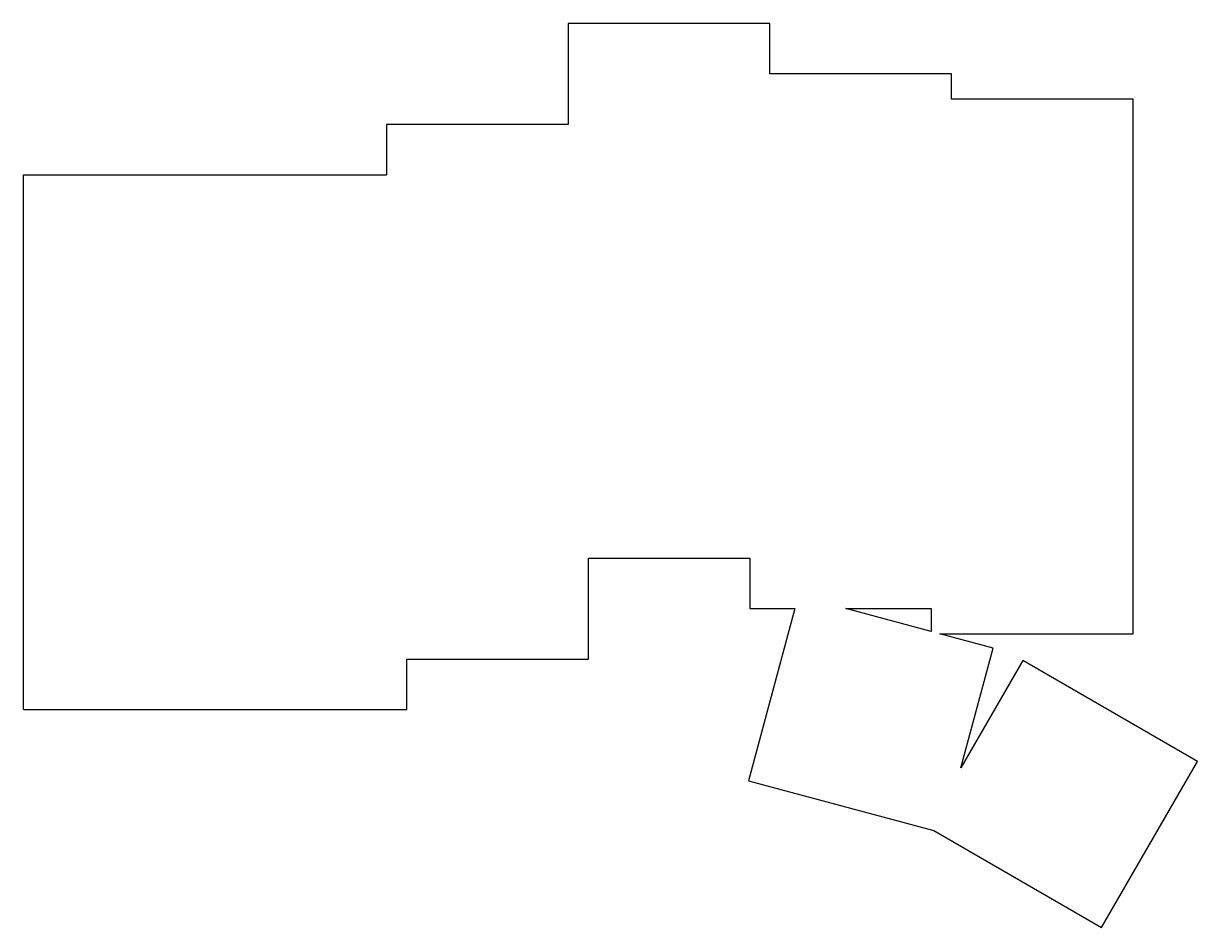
# Model space of a CAD drawing. Header units: millimetres. Extents: x 90 to 206, y -131 to -42.
import ezdxf

# ---------------------------------------------------------------- set-up
doc = ezdxf.new("R2010")
doc.units = ezdxf.units.MM

msp = doc.modelspace()

# ---------------------------------------------------------------- linework, layer by layer
for p, q in [((164, -41.5), (144, -41.5)), ((144, -41.5), (144, -51.5)), ((164, -46.5), (164, -41.5)), ((182, -46.5), (164, -46.5)), ((182, -49), (182, -46.5)), ((200, -49), (182, -49)), ((200, -102), (200, -49)), ((144, -51.5), (126, -51.5)), ((126, -51.5), (126, -56.5)), ((90, -109.5), (90, -56.5)), ((90, -56.5), (126, -56.5)), ((146, -104.5), (146, -94.5)), ((146, -94.5), (162, -94.5)), ((162, -94.5), (162, -99.5)), ((166.46, -99.5), (161.88, -116.59)), ((162, -99.5), (166.46, -99.5)), ((171.52, -99.5), (180, -99.5)), ((180, -101.77), (171.52, -99.5)), ((180, -99.5), (180, -101.77)), ((180.85, -102), (200, -102)), ((186.12, -103.41), (180.85, -102)), ((182.93, -115.3), (186.12, -103.41)), ((128, -109.5), (128, -104.5)), ((128, -104.5), (146, -104.5)), ((189.07, -104.66), (182.93, -115.3)), ((206.39, -114.66), (189.07, -104.66)), ((90, -109.5), (128, -109.5)), ((196.89, -131.12), (206.39, -114.66)), ((161.88, -116.59), (180.26, -121.51)), ((180.26, -121.51), (196.89, -131.12))]:
    msp.add_line(p, q)

doc.saveas('drawing.dxf')
